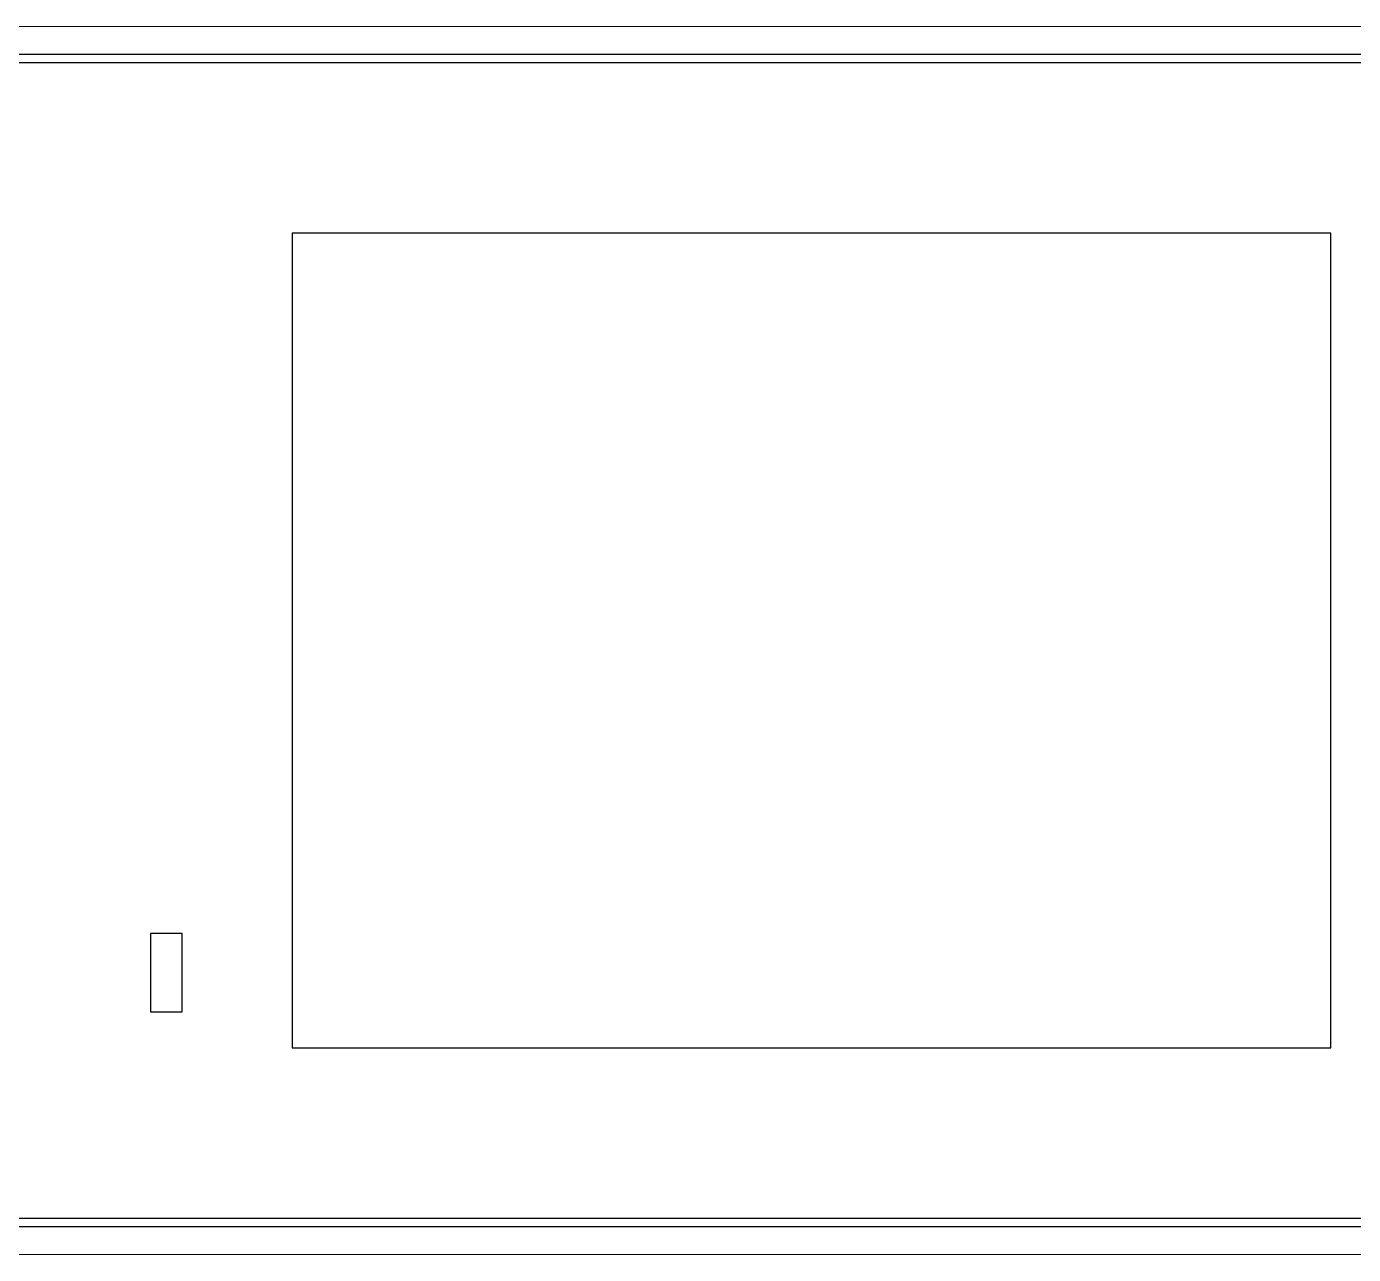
# Model space of a CAD drawing. Header units: millimetres. Extents: x -406921 to 44688, y -22195 to 9469.
# Drawn here: x 41135.4 to 41373, y 4389.3 to 4609.3 of the extents above; entities that cross this region are included whole.
import ezdxf

# ---------------------------------------------------------------- set-up
doc = ezdxf.new("R2010")
doc.units = ezdxf.units.MM
doc.header["$MEASUREMENT"] = 0
doc.layers.get('0').update_dxf_attribs({"lineweight": 25})

msp = doc.modelspace()

# ---------------------------------------------------------------- linework, layer by layer
at = {"lineweight": 5}
msp.add_lwpolyline([(40725.408, 4389.349), (41475.408, 4389.349), (41475.408, 4609.349), (40725.408, 4609.349), (40725.408, 4389.349)], close=True, dxfattribs=at)
for points in [[(40730.408, 4394.349), (41470.408, 4394.349), (41470.408, 4604.349), (40730.408, 4604.349)], [(40731.908, 4395.849), (41468.908, 4395.849), (41468.908, 4602.849), (40731.908, 4602.849)], [(41182.908, 4426.349), (41368.908, 4426.349), (41368.908, 4572.349), (41182.908, 4572.349)], [(41157.558, 4432.849), (41163.258, 4432.849), (41163.258, 4446.849), (41157.558, 4446.849)]]:
    msp.add_lwpolyline(points, close=True)

doc.saveas('drawing.dxf')
